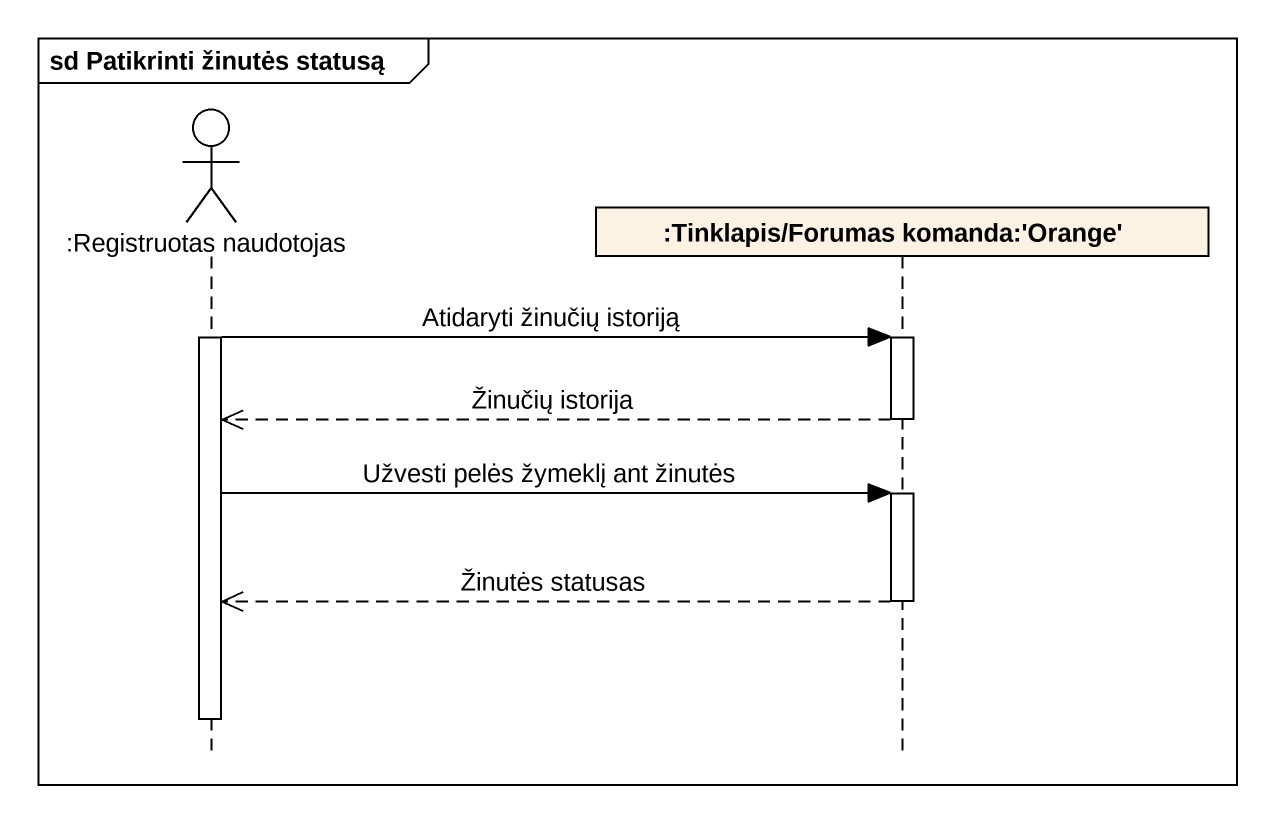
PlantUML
@startuml
mainframe sd Patikrinti žinutės statusą
hide footbox
actor ":Registruotas naudotojas" as Registruotas_naudotojas
participant ":Tinklapis/Forumas komanda:'Orange'" as Tinklapis_Forumas_komanda

activate Registruotas_naudotojas
Registruotas_naudotojas -> Tinklapis_Forumas_komanda : Atidaryti žinučių istoriją
activate Tinklapis_Forumas_komanda
Tinklapis_Forumas_komanda -->> Registruotas_naudotojas : Žinučių istorija
deactivate Tinklapis_Forumas_komanda
Registruotas_naudotojas -> Tinklapis_Forumas_komanda : Užvesti pelės žymeklį ant žinutės
activate Tinklapis_Forumas_komanda
Tinklapis_Forumas_komanda -->> Registruotas_naudotojas : Žinutės statusas
deactivate Tinklapis_Forumas_komanda
deactivate Registruotas_naudotojas
@enduml
